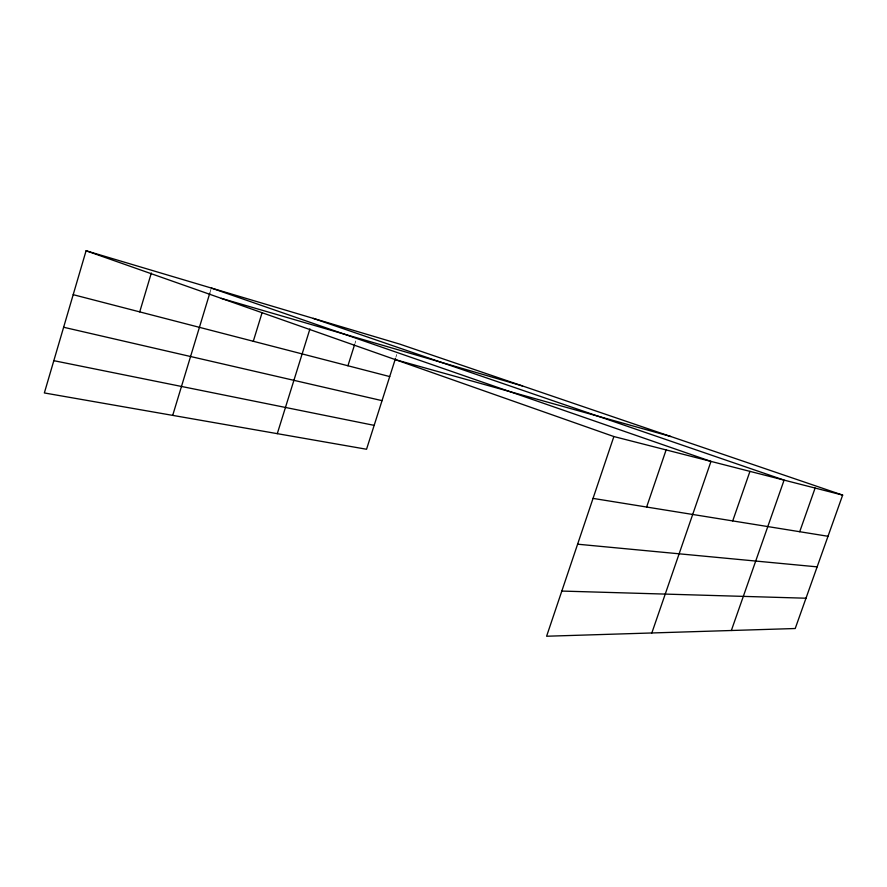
<?xml version="1.0" encoding="UTF-8"?>
<svg xmlns="http://www.w3.org/2000/svg" width="887" height="887" viewBox="0 0 887 887"><rect width="100%" height="100%" fill="white"/><g stroke="black" fill="none" stroke-linecap="round" stroke-linejoin="round"><path stroke-width="0.67" stroke-dasharray="4.43 3.33" d="M209.753 293.287L210.951 289.362M354.922 343.613L355.742 341.007M395.901 357.151L396.733 354.567"/><path stroke-width="1.33" d="M842.65 495.101L613.871 436.548L546.603 636.234L795.218 628.517L842.65 495.101L400.026 344.2L86.083 250.766L44.35 392.952L366.542 449.254L395.491 358.448M139.725 311.88L151.333 273.008M172.699 415.382L209.753 293.287M253.294 341.273L262.009 312.956M277.287 433.654L309.94 328.9M347.926 365.766L354.512 344.91M646.634 507.031L666.115 449.92M651.834 632.963L710.986 461.406L211.35 288.053M732.717 520.913L749.947 471.374M731.354 630.502L784.097 480.111L313.222 318.366M799.708 531.712L815.12 488.05M561.815 591.064L805.995 598.215M577.603 544.197L817.138 566.86M593.037 498.394L828.014 536.28M53.819 360.676L374.159 425.361M63.631 327.259L382.042 400.647M73.2 294.672L389.715 376.576M395.735 359.767L670.905 436.548M221.273 298.354L522.521 385.967M86.083 250.766L613.871 436.548"/></g></svg>
